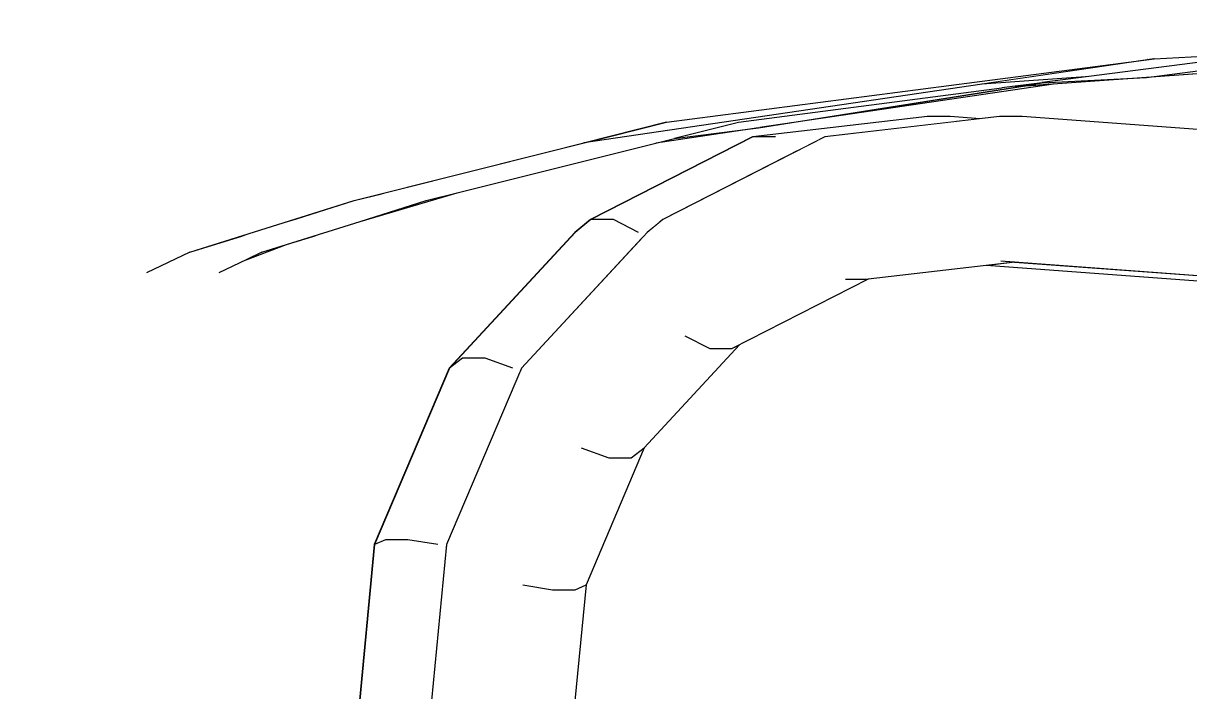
# Model space of a CAD drawing. Header units: millimetres. Extents: x -242231 to 419123, y -2399 to 525285.
# Drawn here: x -215131.6 to -215013.3, y 26825.1 to 26892.8 of the extents above; entities that cross this region are included whole.
import ezdxf

# ---------------------------------------------------------------- set-up
doc = ezdxf.new("R2010")
doc.units = ezdxf.units.MM
doc.set_wipeout_variables(frame=1)
doc.linetypes.add('Wipeout_Contour', pattern=[1000, 0, -1000])

msp = doc.modelspace()

# ---------------------------------------------------------------- wipeouts: each hides what was drawn before it
at = {"color": 254, "linetype": 'Wipeout_Contour', "lineweight": 0, "ltscale": 84146.67881}
msp.add_wipeout([(-214948.607, 26892.789), (-215016.901, 26889.208), (-215034.393, 26886.624), (-215023.406, 26887.414), (-215018.186, 26888.092), (-215009.627, 26889.208), (-214993.316, 26890.061), (-214988.147, 26890.564), (-214986.507, 26890.421), (-214968.236, 26891.379)], dxfattribs=at)
at = {"color": 254, "linetype": 'Wipeout_Contour', "lineweight": 0, "ltscale": 25130.337748}
msp.add_wipeout([(-215036.894, 26882.849), (-215034.553, 26883.121), (-215037.607, 26883.348)], dxfattribs=at)
at = {"color": 254, "linetype": 'Wipeout_Contour', "lineweight": 0, "ltscale": 25031.121351}
msp.add_wipeout([(-215066.386, 26882.772), (-215074.77, 26880.661), (-215066.344, 26882.772)], dxfattribs=at)
at = {"color": 254, "linetype": 'Wipeout_Contour', "lineweight": 0, "ltscale": 24938.460409}
msp.add_wipeout([(-215098.01, 26874.821), (-215107.952, 26871.705), (-215093.439, 26875.972)], dxfattribs=at)
at = {"color": 254, "linetype": 'Wipeout_Contour', "lineweight": 0, "ltscale": 33682.716814}
msp.add_wipeout([(-214950.729, 26862.6), (-215031.055, 26868.591), (-215033.02, 26868.363), (-214950.999, 26862.244)], dxfattribs=at)
at = {"color": 254, "linetype": 'Wipeout_Contour', "lineweight": 0, "ltscale": 33167.587408}
msp.add_wipeout([(-215095.992, 26839.963), (-215131.564, 26467.467), (-215131.519, 26467.467), (-215099.46, 26803.274)], dxfattribs=at)

# ---------------------------------------------------------------- next in the draw order: linework, layer by layer
at = {"linetype": 'Continuous'}
for p, q in [((-215098.01, 26874.821), (-215093.439, 26875.972)), ((-215098.04, 26874.821), (-215098.01, 26874.829))]:
    msp.add_line(p, q, dxfattribs=at)

# ---------------------------------------------------------------- next in the draw order: wipeouts: each hides what was drawn before it
at = {"color": 254, "linetype": 'Wipeout_Contour', "lineweight": 0, "ltscale": 24895.804487}
msp.add_wipeout([(-215114.689, 26869.589), (-215119.077, 26867.49), (-215107.952, 26871.705)], dxfattribs=at)
at = {"color": 254, "linetype": 'Wipeout_Contour', "lineweight": 0, "ltscale": 33679.863397}
msp.add_wipeout([(-214949.848, 26862.158), (-215033.02, 26868.363), (-215033.915, 26868.259), (-214951.868, 26862.138)], dxfattribs=at)
at = {"color": 254, "linetype": 'Wipeout_Contour', "lineweight": 0, "ltscale": 24939.774418}
msp.add_wipeout([(-215095.992, 26839.963), (-215099.45, 26803.376), (-215095.965, 26839.881)], dxfattribs=at)

# ---------------------------------------------------------------- next in the draw order: linework, layer by layer
at = {"linetype": 'Continuous'}
for p, q in [((-215114.689, 26869.589), (-215098.01, 26874.821)), ((-215114.689, 26869.589), (-215119.077, 26867.49)), ((-215114.705, 26869.589), (-215114.689, 26869.594)), ((-214805.897, 26851.251), (-215033.923, 26868.258))]:
    msp.add_line(p, q, dxfattribs=at)

# ---------------------------------------------------------------- next in the draw order: wipeouts: each hides what was drawn before it
at = {"color": 254, "linetype": 'Wipeout_Contour', "lineweight": 0, "ltscale": 41592.764534}
msp.add_wipeout([(-215088.379, 26857.856), (-215095.992, 26839.963), (-215095.965, 26839.881), (-215095.957, 26839.963), (-215088.384, 26857.77)], dxfattribs=at)

# ---------------------------------------------------------------- next in the draw order: wipeouts: each hides what was drawn before it
at = {"color": 254, "linetype": 'Wipeout_Contour', "lineweight": 0, "ltscale": 41644.752857}
msp.add_wipeout([(-215075.647, 26871.607), (-215088.379, 26857.856), (-215088.384, 26857.77), (-215088.347, 26857.856), (-215075.658, 26871.563)], dxfattribs=at)
at = {"color": 254, "linetype": 'Wipeout_Contour', "lineweight": 0, "ltscale": 24916.270565}
msp.add_wipeout([(-215104.867, 26870.373), (-215107.377, 26869.589), (-215108.987, 26868.812)], dxfattribs=at)
at = {"color": 254, "linetype": 'Wipeout_Contour', "lineweight": 0, "ltscale": 25143.478174}
msp.add_wipeout([(-215026.898, 26869.577), (-215034.521, 26870.146), (-215032.447, 26868.695)], dxfattribs=at)

# ---------------------------------------------------------------- next in the draw order: wipeouts: each hides what was drawn before it
at = {"color": 254, "linetype": 'Wipeout_Contour', "lineweight": 0, "ltscale": 50062.336538}
msp.add_wipeout([(-215057.636, 26881.293), (-215074.058, 26872.901), (-215075.647, 26871.607), (-215075.568, 26871.648), (-215074.028, 26872.901), (-215057.687, 26881.254)], dxfattribs=at)
at = {"color": 254, "linetype": 'Wipeout_Contour', "lineweight": 0, "ltscale": 33491.490896}
msp.add_wipeout([(-215032.447, 26868.695), (-215048.214, 26866.866), (-215045.927, 26866.866), (-215031.055, 26868.591)], dxfattribs=at)

# ---------------------------------------------------------------- next in the draw order: wipeouts: each hides what was drawn before it
at = {"color": 254, "linetype": 'Wipeout_Contour', "lineweight": 0, "ltscale": 25065.860352}
msp.add_wipeout([(-215057.61, 26881.293), (-215057.636, 26881.293), (-215057.687, 26881.254)], dxfattribs=at)
at = {"color": 254, "linetype": 'Wipeout_Contour', "lineweight": 0, "ltscale": 33348.042983}
msp.add_wipeout([(-215075.568, 26871.648), (-215075.647, 26871.607), (-215075.658, 26871.563), (-215075.617, 26871.607)], dxfattribs=at)
at = {"color": 254, "linetype": 'Wipeout_Contour', "lineweight": 0, "ltscale": 33618.791413}
msp.add_wipeout([(-214987.482, 26866.638), (-215026.898, 26869.577), (-215032.447, 26868.695), (-214983.355, 26865.034)], dxfattribs=at)

# ---------------------------------------------------------------- next in the draw order: wipeouts: each hides what was drawn before it
at = {"color": 254, "linetype": 'Wipeout_Contour', "lineweight": 0, "ltscale": 25081.677354}
msp.add_wipeout([(-215016.901, 26889.208), (-215066.344, 26882.772), (-215074.77, 26880.661)], dxfattribs=at)
at = {"color": 254, "linetype": 'Wipeout_Contour', "lineweight": 0, "ltscale": 33601.15943}
msp.add_wipeout([(-214990.338, 26869.358), (-215035.972, 26872.761), (-215034.521, 26870.146), (-214987.482, 26866.638)], dxfattribs=at)

# ---------------------------------------------------------------- next in the draw order: linework, layer by layer
at = {"linetype": 'Continuous'}
for p, q in [((-215016.901, 26889.208), (-214948.607, 26892.789)), ((-215016.954, 26889.208), (-215016.901, 26889.211)), ((-215017.555, 26889.123), (-215017.599, 26889.121)), ((-215023.406, 26887.414), (-215034.393, 26886.624)), ((-215066.386, 26882.772), (-215066.344, 26882.778))]:
    msp.add_line(p, q, dxfattribs=at)

# ---------------------------------------------------------------- next in the draw order: wipeouts: each hides what was drawn before it
at = {"color": 254, "linetype": 'Wipeout_Contour', "lineweight": 0, "ltscale": 33461.630808}
msp.add_wipeout([(-215037.607, 26883.348), (-215039.895, 26883.348), (-215057.61, 26881.293), (-215055.323, 26881.293)], dxfattribs=at)
at = {"color": 254, "linetype": 'Wipeout_Contour', "lineweight": 0, "ltscale": 33595.851774}
msp.add_wipeout([(-214991.358, 26872.654), (-215036.513, 26876.022), (-215035.972, 26872.761), (-214990.338, 26869.358)], dxfattribs=at)

# ---------------------------------------------------------------- next in the draw order: wipeouts: each hides what was drawn before it
at = {"color": 254, "linetype": 'Wipeout_Contour', "lineweight": 0, "ltscale": 41831.874351}
msp.add_wipeout([(-215050.308, 26881.293), (-215036.894, 26882.849), (-215037.607, 26883.348), (-215055.323, 26881.293), (-215053.077, 26879.879)], dxfattribs=at)
at = {"color": 254, "linetype": 'Wipeout_Contour', "lineweight": 0, "ltscale": 33596.420886}
msp.add_wipeout([(-214990.338, 26875.875), (-215036.035, 26879.282), (-215036.513, 26876.022), (-214991.358, 26872.654)], dxfattribs=at)

# ---------------------------------------------------------------- next in the draw order: linework, layer by layer
at = {"linetype": 'Continuous'}
for p, q in [((-215066.344, 26882.772), (-215016.901, 26889.208)), ((-215039.895, 26883.348), (-215039.916, 26883.348)), ((-215037.607, 26883.348), (-215039.895, 26883.348)), ((-215034.553, 26883.121), (-215037.607, 26883.348))]:
    msp.add_line(p, q, dxfattribs=at)

# ---------------------------------------------------------------- next in the draw order: wipeouts: each hides what was drawn before it
at = {"color": 254, "linetype": 'Wipeout_Contour', "lineweight": 0, "ltscale": 33392.420544}
msp.add_wipeout([(-215055.323, 26881.293), (-215057.61, 26881.293), (-215074.028, 26872.901), (-215071.74, 26872.901)], dxfattribs=at)

# ---------------------------------------------------------------- next in the draw order: wipeouts: each hides what was drawn before it
at = {"color": 254, "linetype": 'Wipeout_Contour', "lineweight": 0, "ltscale": 50093.644306}
msp.add_wipeout([(-215053.077, 26879.879), (-215055.323, 26881.293), (-215071.74, 26872.901), (-215069.209, 26871.607), (-215066.82, 26872.828), (-215066.73, 26872.901)], dxfattribs=at)
at = {"color": 254, "linetype": 'Wipeout_Contour', "lineweight": 0, "ltscale": 33323.917938}
msp.add_wipeout([(-215074.028, 26872.901), (-215075.617, 26871.607), (-215088.347, 26857.856), (-215087.031, 26858.855)], dxfattribs=at)

# ---------------------------------------------------------------- next in the draw order: linework, layer by layer
at = {"linetype": 'Continuous'}
for p, q in [((-215016.901, 26889.208), (-215074.727, 26880.667)), ((-215039.895, 26883.348), (-215057.61, 26881.293)), ((-215098.01, 26874.821), (-215066.344, 26882.772)), ((-215093.439, 26875.977), (-215066.386, 26882.772)), ((-215066.344, 26882.772), (-215074.77, 26880.661)), ((-215057.61, 26881.296), (-215057.636, 26881.293)), ((-215055.323, 26881.293), (-215057.61, 26881.293))]:
    msp.add_line(p, q, dxfattribs=at)

# ---------------------------------------------------------------- next in the draw order: wipeouts: each hides what was drawn before it
at = {"color": 254, "linetype": 'Wipeout_Contour', "lineweight": 0, "ltscale": 33331.481326}
msp.add_wipeout([(-215071.74, 26872.901), (-215074.028, 26872.901), (-215087.031, 26858.855), (-215084.743, 26858.855)], dxfattribs=at)
at = {"color": 254, "linetype": 'Wipeout_Contour', "lineweight": 0, "ltscale": 33377.414515}
msp.add_wipeout([(-215068.32, 26871.607), (-215066.82, 26872.828), (-215069.209, 26871.607), (-215068.753, 26871.139)], dxfattribs=at)

# ---------------------------------------------------------------- next in the draw order: wipeouts: each hides what was drawn before it
at = {"color": 254, "linetype": 'Wipeout_Contour', "lineweight": 0, "ltscale": 25220.202072}
msp.add_wipeout([(-215017.699, 26887.298), (-214997.022, 26888.785), (-215004.769, 26888.981)], dxfattribs=at)
at = {"color": 254, "linetype": 'Wipeout_Contour', "lineweight": 0, "ltscale": 33341.253269}
msp.add_wipeout([(-215069.209, 26871.607), (-215071.74, 26872.901), (-215084.743, 26858.855), (-215081.938, 26857.856)], dxfattribs=at)
at = {"color": 254, "linetype": 'Wipeout_Contour', "lineweight": 0, "ltscale": 33279.810492}
msp.add_wipeout([(-215087.031, 26858.855), (-215088.347, 26857.856), (-215095.957, 26839.963), (-215094.853, 26840.466)], dxfattribs=at)

# ---------------------------------------------------------------- next in the draw order: linework, layer by layer
at = {"linetype": 'Continuous'}
for p, q in [((-215057.636, 26881.293), (-215074.058, 26872.901)), ((-215057.61, 26881.293), (-215074.028, 26872.901)), ((-215071.74, 26872.901), (-215074.028, 26872.901))]:
    msp.add_line(p, q, dxfattribs=at)

# ---------------------------------------------------------------- next in the draw order: wipeouts: each hides what was drawn before it
at = {"color": 254, "linetype": 'Wipeout_Contour', "lineweight": 0, "ltscale": 41678.81408}
msp.add_wipeout([(-215081.052, 26857.856), (-215068.753, 26871.139), (-215069.209, 26871.607), (-215081.938, 26857.856), (-215081.244, 26857.405)], dxfattribs=at)
at = {"color": 254, "linetype": 'Wipeout_Contour', "lineweight": 0, "ltscale": 33286.844683}
msp.add_wipeout([(-215084.743, 26858.855), (-215087.031, 26858.855), (-215094.853, 26840.466), (-215092.566, 26840.466)], dxfattribs=at)

# ---------------------------------------------------------------- next in the draw order: linework, layer by layer
at = {"linetype": 'Continuous'}
for p, q in [((-215074.058, 26872.901), (-215075.647, 26871.607)), ((-215074.028, 26872.901), (-215075.617, 26871.607)), ((-215069.209, 26871.607), (-215071.74, 26872.901))]:
    msp.add_line(p, q, dxfattribs=at)

# ---------------------------------------------------------------- next in the draw order: wipeouts: each hides what was drawn before it
at = {"color": 254, "linetype": 'Wipeout_Contour', "lineweight": 0, "ltscale": 33435.371835}
msp.add_wipeout([(-215059.059, 26882.772), (-215065.546, 26881.136), (-215060.506, 26881.765), (-215032.372, 26886.243)], dxfattribs=at)
at = {"color": 254, "linetype": 'Wipeout_Contour', "lineweight": 0, "ltscale": 33297.138362}
msp.add_wipeout([(-215081.938, 26857.856), (-215084.743, 26858.855), (-215092.566, 26840.466), (-215089.55, 26839.963)], dxfattribs=at)
at = {"color": 254, "linetype": 'Wipeout_Contour', "lineweight": 0, "ltscale": 24902.087553}
msp.add_wipeout([(-215094.853, 26840.466), (-215095.957, 26839.963), (-215131.519, 26467.467)], dxfattribs=at)

# ---------------------------------------------------------------- next in the draw order: linework, layer by layer
at = {"linetype": 'Continuous'}
msp.add_line((-215084.743, 26858.855), (-215087.031, 26858.855), dxfattribs=at)

# ---------------------------------------------------------------- next in the draw order: wipeouts: each hides what was drawn before it
at = {"color": 254, "linetype": 'Wipeout_Contour', "lineweight": 0, "ltscale": 25123.903656}
msp.add_wipeout([(-215057.035, 26882.198), (-215027.131, 26886.62), (-215031.004, 26886.341)], dxfattribs=at)
at = {"color": 254, "linetype": 'Wipeout_Contour', "lineweight": 0, "ltscale": 41627.177446}
msp.add_wipeout([(-215088.664, 26839.963), (-215081.244, 26857.405), (-215081.938, 26857.856), (-215089.55, 26839.963), (-215088.688, 26839.715)], dxfattribs=at)
at = {"color": 254, "linetype": 'Wipeout_Contour', "lineweight": 0, "ltscale": 24906.605513}
msp.add_wipeout([(-215092.566, 26840.466), (-215094.853, 26840.466), (-215130.442, 26467.467)], dxfattribs=at)

# ---------------------------------------------------------------- next in the draw order: linework, layer by layer
at = {"linetype": 'Continuous'}
for p, q in [((-215075.647, 26871.607), (-215088.379, 26857.856)), ((-215075.617, 26871.607), (-215088.347, 26857.856)), ((-215087.031, 26858.855), (-215088.347, 26857.856)), ((-215081.938, 26857.856), (-215084.743, 26858.855))]:
    msp.add_line(p, q, dxfattribs=at)

# ---------------------------------------------------------------- next in the draw order: wipeouts: each hides what was drawn before it
at = {"color": 254, "linetype": 'Wipeout_Contour', "lineweight": 0, "ltscale": 33597.691817}
msp.add_wipeout([(-214999.158, 26889.712), (-215010.272, 26889.121), (-215028.271, 26886.776), (-215017.699, 26887.298)], dxfattribs=at)
at = {"color": 254, "linetype": 'Wipeout_Contour', "lineweight": 0, "ltscale": 33602.75063}
msp.add_wipeout([(-214987.482, 26878.381), (-215034.635, 26881.897), (-215036.035, 26879.282), (-214990.338, 26875.875)], dxfattribs=at)
at = {"color": 254, "linetype": 'Wipeout_Contour', "lineweight": 0, "ltscale": 24860.170706}
msp.add_wipeout([(-215094.853, 26840.466), (-215131.519, 26467.467), (-215130.444, 26467.467)], dxfattribs=at)

# ---------------------------------------------------------------- next in the draw order: wipeouts: each hides what was drawn before it
at = {"color": 254, "linetype": 'Wipeout_Contour', "lineweight": 0, "ltscale": 25162.954905}
msp.add_wipeout([(-215017.699, 26887.298), (-215028.271, 26886.776), (-215031.004, 26886.341)], dxfattribs=at)
at = {"color": 254, "linetype": 'Wipeout_Contour', "lineweight": 0, "ltscale": 33613.563777}
msp.add_wipeout([(-214983.355, 26879.677), (-215032.589, 26883.348), (-215034.635, 26881.897), (-214987.482, 26878.381)], dxfattribs=at)
at = {"color": 254, "linetype": 'Wipeout_Contour', "lineweight": 0, "ltscale": 24960.388976}
msp.add_wipeout([(-215100.624, 26871.705), (-215086.111, 26875.972), (-215090.712, 26874.821)], dxfattribs=at)
at = {"color": 254, "linetype": 'Wipeout_Contour', "lineweight": 0, "ltscale": 24914.200481}
msp.add_wipeout([(-215089.55, 26839.963), (-215092.566, 26840.466), (-215128.139, 26467.467)], dxfattribs=at)

# ---------------------------------------------------------------- next in the draw order: linework, layer by layer
at = {"linetype": 'Continuous'}
for p, q in [((-215017.699, 26887.298), (-214999.158, 26889.712)), ((-214997.027, 26888.785), (-215017.687, 26887.299)), ((-215087.588, 26875.6), (-215080.011, 26877.503)), ((-215097.412, 26872.712), (-215087.588, 26875.6)), ((-215090.712, 26874.821), (-215087.588, 26875.606)), ((-215097.412, 26872.718), (-215090.712, 26874.821))]:
    msp.add_line(p, q, dxfattribs=at)
at = {"color": 33, "linetype": 'Continuous', "lineweight": 25}
for p, q in [((-215017.699, 26887.298), (-214999.158, 26889.712)), ((-215087.588, 26875.6), (-215080.011, 26877.503)), ((-215097.412, 26872.712), (-215087.588, 26875.6))]:
    msp.add_line(p, q, dxfattribs=at)

# ---------------------------------------------------------------- next in the draw order: wipeouts: each hides what was drawn before it
at = {"color": 254, "linetype": 'Wipeout_Contour', "lineweight": 0, "ltscale": 33626.721487}
msp.add_wipeout([(-214978.774, 26879.506), (-215030.302, 26883.348), (-215032.589, 26883.348), (-214983.355, 26879.677)], dxfattribs=at)
at = {"color": 254, "linetype": 'Wipeout_Contour', "lineweight": 0, "ltscale": 33223.760561}
msp.add_wipeout([(-215104.867, 26870.373), (-215108.987, 26868.812), (-215111.749, 26867.49), (-215100.624, 26871.705)], dxfattribs=at)
at = {"color": 254, "linetype": 'Wipeout_Contour', "lineweight": 0, "ltscale": 24865.802757}
msp.add_wipeout([(-215092.566, 26840.466), (-215130.442, 26467.467), (-215128.143, 26467.467)], dxfattribs=at)

# ---------------------------------------------------------------- next in the draw order: linework, layer by layer
at = {"linetype": 'Continuous'}
for p, q in [((-215104.867, 26870.373), (-215097.412, 26872.712)), ((-215108.987, 26868.812), (-215104.867, 26870.373)), ((-215107.377, 26869.589), (-215104.867, 26870.377)), ((-215107.377, 26869.589), (-215108.987, 26868.816)), ((-215108.987, 26868.812), (-215111.749, 26867.49))]:
    msp.add_line(p, q, dxfattribs=at)
at = {"color": 33, "linetype": 'Continuous', "lineweight": 25}
for p, q in [((-215104.867, 26870.373), (-215097.412, 26872.712)), ((-215108.987, 26868.812), (-215104.867, 26870.373))]:
    msp.add_line(p, q, dxfattribs=at)

# ---------------------------------------------------------------- next in the draw order: wipeouts: each hides what was drawn before it
at = {"color": 254, "linetype": 'Wipeout_Contour', "lineweight": 0, "ltscale": 24874.147754}
msp.add_wipeout([(-215089.55, 26839.963), (-215128.139, 26467.467), (-215125.072, 26467.467)], dxfattribs=at)

# ---------------------------------------------------------------- next in the draw order: linework, layer by layer
at = {"linetype": 'Continuous'}
for p, q in [((-215088.379, 26857.856), (-215095.992, 26839.963)), ((-215088.347, 26857.856), (-215095.957, 26839.963)), ((-215095.992, 26839.963), (-215131.564, 26467.467)), ((-215095.957, 26839.963), (-215131.521, 26467.467)), ((-215094.853, 26840.466), (-215095.957, 26839.963)), ((-215092.566, 26840.466), (-215094.853, 26840.466)), ((-215089.55, 26839.963), (-215092.566, 26840.466))]:
    msp.add_line(p, q, dxfattribs=at)

# ---------------------------------------------------------------- next in the draw order: wipeouts: each hides what was drawn before it
at = {"color": 254, "linetype": 'Wipeout_Contour', "lineweight": 0, "ltscale": 24880.201026}
msp.add_wipeout([(-215088.664, 26839.963), (-215124.237, 26467.467), (-215123.875, 26467.467)], dxfattribs=at)

# ---------------------------------------------------------------- next in the draw order: wipeouts: each hides what was drawn before it
at = {"color": 254, "linetype": 'Wipeout_Contour', "lineweight": 0, "ltscale": 24964.118292}
msp.add_wipeout([(-215075.622, 26835.39), (-215109.712, 26467.467), (-215074.518, 26835.892)], dxfattribs=at)

# ---------------------------------------------------------------- next in the draw order: wipeouts: each hides what was drawn before it
at = {"color": 254, "linetype": 'Wipeout_Contour', "lineweight": 0, "ltscale": 24920.6126}
msp.add_wipeout([(-215075.622, 26835.39), (-215110.788, 26467.467), (-215109.719, 26467.467)], dxfattribs=at)

# ---------------------------------------------------------------- next in the draw order: wipeouts: each hides what was drawn before it
at = {"color": 254, "linetype": 'Wipeout_Contour', "lineweight": 0, "ltscale": 24923.412288}
msp.add_wipeout([(-215088.664, 26839.963), (-215123.874, 26467.467), (-215088.367, 26839.057)], dxfattribs=at)

# ---------------------------------------------------------------- next in the draw order: wipeouts: each hides what was drawn before it
at = {"color": 254, "linetype": 'Wipeout_Contour', "lineweight": 0, "ltscale": 24882.505153}
msp.add_wipeout([(-215088.367, 26839.057), (-215123.874, 26467.467), (-215122.152, 26467.467)], dxfattribs=at)

# ---------------------------------------------------------------- next in the draw order: wipeouts: each hides what was drawn before it
at = {"color": 254, "linetype": 'Wipeout_Contour', "lineweight": 0, "ltscale": 33252.087387}
msp.add_wipeout([(-215077.908, 26835.39), (-215110.803, 26467.467), (-215110.788, 26467.467), (-215075.622, 26835.39)], dxfattribs=at)

# ---------------------------------------------------------------- next in the draw order: wipeouts: each hides what was drawn before it
at = {"color": 254, "linetype": 'Wipeout_Contour', "lineweight": 0, "ltscale": 33355.991422}
msp.add_wipeout([(-215069.929, 26848.773), (-215075.622, 26835.39), (-215074.518, 26835.892), (-215068.614, 26849.771)], dxfattribs=at)
at = {"color": 254, "linetype": 'Wipeout_Contour', "lineweight": 0, "ltscale": 24914.908793}
msp.add_wipeout([(-215077.908, 26835.39), (-215113.089, 26467.467), (-215110.803, 26467.467)], dxfattribs=at)

# ---------------------------------------------------------------- next in the draw order: wipeouts: each hides what was drawn before it
at = {"color": 254, "linetype": 'Wipeout_Contour', "lineweight": 0, "ltscale": 24927.022805}
msp.add_wipeout([(-215088.367, 26839.057), (-215122.145, 26467.467), (-215086.728, 26837.928)], dxfattribs=at)

# ---------------------------------------------------------------- next in the draw order: wipeouts: each hides what was drawn before it
at = {"color": 254, "linetype": 'Wipeout_Contour', "lineweight": 0, "ltscale": 33306.503596}
msp.add_wipeout([(-215081.052, 26857.856), (-215088.664, 26839.963), (-215088.367, 26839.057), (-215081.136, 26856.057)], dxfattribs=at)
at = {"color": 254, "linetype": 'Wipeout_Contour', "lineweight": 0, "ltscale": 24888.538844}
msp.add_wipeout([(-215086.728, 26837.928), (-215122.145, 26467.467), (-215119.405, 26467.467)], dxfattribs=at)

# ---------------------------------------------------------------- next in the draw order: wipeouts: each hides what was drawn before it
at = {"color": 254, "linetype": 'Wipeout_Contour', "lineweight": 0, "ltscale": 33242.226419}
msp.add_wipeout([(-215080.924, 26835.892), (-215113.109, 26467.467), (-215113.089, 26467.467), (-215077.908, 26835.39)], dxfattribs=at)

# ---------------------------------------------------------------- next in the draw order: wipeouts: each hides what was drawn before it
at = {"color": 254, "linetype": 'Wipeout_Contour', "lineweight": 0, "ltscale": 33348.910012}
msp.add_wipeout([(-215072.216, 26848.773), (-215077.908, 26835.39), (-215075.622, 26835.39), (-215069.929, 26848.773)], dxfattribs=at)
at = {"color": 254, "linetype": 'Wipeout_Contour', "lineweight": 0, "ltscale": 24906.519995}
msp.add_wipeout([(-215080.924, 26835.892), (-215116.16, 26467.467), (-215113.109, 26467.467)], dxfattribs=at)

# ---------------------------------------------------------------- next in the draw order: wipeouts: each hides what was drawn before it
at = {"color": 254, "linetype": 'Wipeout_Contour', "lineweight": 0, "ltscale": 33389.611759}
msp.add_wipeout([(-215059.687, 26859.834), (-215069.929, 26848.773), (-215068.614, 26849.771), (-215058.945, 26860.214)], dxfattribs=at)
at = {"color": 254, "linetype": 'Wipeout_Contour', "lineweight": 0, "ltscale": 33217.813401}
msp.add_wipeout([(-215086.728, 26837.928), (-215119.405, 26467.467), (-215119.392, 26467.467), (-215084.072, 26836.798)], dxfattribs=at)

# ---------------------------------------------------------------- next in the draw order: wipeouts: each hides what was drawn before it
at = {"color": 254, "linetype": 'Wipeout_Contour', "lineweight": 0, "ltscale": 33309.209321}
msp.add_wipeout([(-215081.136, 26856.057), (-215088.367, 26839.057), (-215086.728, 26837.928), (-215079.971, 26853.814)], dxfattribs=at)
at = {"color": 254, "linetype": 'Wipeout_Contour', "lineweight": 0, "ltscale": 24897.108913}
msp.add_wipeout([(-215084.072, 26836.798), (-215119.392, 26467.467), (-215116.179, 26467.467)], dxfattribs=at)

# ---------------------------------------------------------------- next in the draw order: wipeouts: each hides what was drawn before it
at = {"color": 254, "linetype": 'Wipeout_Contour', "lineweight": 0, "ltscale": 33349.219972}
msp.add_wipeout([(-215068.32, 26871.607), (-215081.052, 26857.856), (-215081.136, 26856.057), (-215068.896, 26869.275)], dxfattribs=at)
at = {"color": 254, "linetype": 'Wipeout_Contour', "lineweight": 0, "ltscale": 33229.994344}
msp.add_wipeout([(-215084.072, 26836.798), (-215116.179, 26467.467), (-215116.16, 26467.467), (-215080.924, 26835.892)], dxfattribs=at)

# ---------------------------------------------------------------- next in the draw order: linework, layer by layer
at = {"linetype": 'Continuous'}
msp.add_line((-215088.664, 26839.963), (-215124.237, 26467.467), dxfattribs=at)

# ---------------------------------------------------------------- next in the draw order: wipeouts: each hides what was drawn before it
at = {"color": 254, "linetype": 'Wipeout_Contour', "lineweight": 0, "ltscale": 33413.456542}
msp.add_wipeout([(-215050.308, 26881.293), (-215066.73, 26872.901), (-215068.32, 26871.607), (-215052.161, 26879.865)], dxfattribs=at)
at = {"color": 254, "linetype": 'Wipeout_Contour', "lineweight": 0, "ltscale": 33316.538856}
msp.add_wipeout([(-215079.971, 26853.814), (-215086.728, 26837.928), (-215084.072, 26836.798), (-215077.789, 26851.57)], dxfattribs=at)

# ---------------------------------------------------------------- next in the draw order: wipeouts: each hides what was drawn before it
at = {"color": 254, "linetype": 'Wipeout_Contour', "lineweight": 0, "ltscale": 33338.569309}
msp.add_wipeout([(-215075.021, 26849.771), (-215080.924, 26835.892), (-215077.908, 26835.39), (-215072.216, 26848.773)], dxfattribs=at)

# ---------------------------------------------------------------- next in the draw order: wipeouts: each hides what was drawn before it
at = {"color": 254, "linetype": 'Wipeout_Contour', "lineweight": 0, "ltscale": 33382.973992}
msp.add_wipeout([(-215061.974, 26859.834), (-215072.216, 26848.773), (-215069.929, 26848.773), (-215059.687, 26859.834)], dxfattribs=at)
at = {"color": 254, "linetype": 'Wipeout_Contour', "lineweight": 0, "ltscale": 33327.017028}
msp.add_wipeout([(-215077.789, 26851.57), (-215084.072, 26836.798), (-215080.924, 26835.892), (-215075.021, 26849.771)], dxfattribs=at)

# ---------------------------------------------------------------- next in the draw order: linework, layer by layer
at = {"linetype": 'Continuous'}
for p, q in [((-215074.518, 26835.892), (-215109.712, 26467.467)), ((-215080.924, 26835.892), (-215077.908, 26835.39)), ((-215077.908, 26835.39), (-215075.622, 26835.39)), ((-215075.622, 26835.39), (-215074.518, 26835.892))]:
    msp.add_line(p, q, dxfattribs=at)

# ---------------------------------------------------------------- next in the draw order: wipeouts: each hides what was drawn before it
at = {"color": 254, "linetype": 'Wipeout_Contour', "lineweight": 0, "ltscale": 33349.745055}
msp.add_wipeout([(-215068.896, 26869.275), (-215081.136, 26856.057), (-215079.971, 26853.814), (-215068.347, 26866.368)], dxfattribs=at)

# ---------------------------------------------------------------- next in the draw order: linework, layer by layer
at = {"linetype": 'Continuous'}
msp.add_line((-215081.052, 26857.856), (-215088.664, 26839.963), dxfattribs=at)

# ---------------------------------------------------------------- next in the draw order: wipeouts: each hides what was drawn before it
at = {"color": 254, "linetype": 'Wipeout_Contour', "lineweight": 0, "ltscale": 33408.032498}
msp.add_wipeout([(-215052.161, 26879.865), (-215068.32, 26871.607), (-215068.896, 26869.275), (-215053.213, 26877.29)], dxfattribs=at)
at = {"color": 254, "linetype": 'Wipeout_Contour', "lineweight": 0, "ltscale": 33373.159605}
msp.add_wipeout([(-215064.505, 26861.128), (-215075.021, 26849.771), (-215072.216, 26848.773), (-215061.974, 26859.834)], dxfattribs=at)

# ---------------------------------------------------------------- next in the draw order: linework, layer by layer
at = {"linetype": 'Continuous'}
msp.add_line((-215072.216, 26848.773), (-215069.929, 26848.773), dxfattribs=at)

# ---------------------------------------------------------------- next in the draw order: wipeouts: each hides what was drawn before it
at = {"color": 254, "linetype": 'Wipeout_Contour', "lineweight": 0, "ltscale": 33482.213193}
msp.add_wipeout([(-215032.589, 26883.348), (-215050.308, 26881.293), (-215052.161, 26879.865), (-215034.635, 26881.897)], dxfattribs=at)
at = {"color": 254, "linetype": 'Wipeout_Contour', "lineweight": 0, "ltscale": 33432.616554}
msp.add_wipeout([(-215048.214, 26866.866), (-215061.974, 26859.834), (-215059.687, 26859.834), (-215045.927, 26866.866)], dxfattribs=at)
at = {"color": 254, "linetype": 'Wipeout_Contour', "lineweight": 0, "ltscale": 33354.718247}
msp.add_wipeout([(-215068.347, 26866.368), (-215079.971, 26853.814), (-215077.789, 26851.57), (-215066.78, 26863.46)], dxfattribs=at)

# ---------------------------------------------------------------- next in the draw order: wipeouts: each hides what was drawn before it
at = {"color": 254, "linetype": 'Wipeout_Contour', "lineweight": 0, "ltscale": 33363.075094}
msp.add_wipeout([(-215066.78, 26863.46), (-215077.789, 26851.57), (-215075.021, 26849.771), (-215064.505, 26861.128)], dxfattribs=at)

# ---------------------------------------------------------------- next in the draw order: linework, layer by layer
at = {"linetype": 'Continuous'}
for p, q in [((-215075.021, 26849.771), (-215072.216, 26848.773)), ((-215068.614, 26849.771), (-215074.518, 26835.892)), ((-215069.929, 26848.773), (-215068.614, 26849.771))]:
    msp.add_line(p, q, dxfattribs=at)

# ---------------------------------------------------------------- next in the draw order: wipeouts: each hides what was drawn before it
at = {"color": 254, "linetype": 'Wipeout_Contour', "lineweight": 0, "ltscale": 33423.367202}
msp.add_wipeout([(-215050.482, 26868.295), (-215064.505, 26861.128), (-215061.974, 26859.834), (-215048.214, 26866.866)], dxfattribs=at)

# ---------------------------------------------------------------- next in the draw order: linework, layer by layer
at = {"linetype": 'Continuous'}
for p, q in [((-215058.945, 26860.214), (-215068.614, 26849.771)), ((-215061.974, 26859.834), (-215059.687, 26859.834))]:
    msp.add_line(p, q, dxfattribs=at)

# ---------------------------------------------------------------- next in the draw order: wipeouts: each hides what was drawn before it
at = {"color": 254, "linetype": 'Wipeout_Contour', "lineweight": 0, "ltscale": 33406.315453}
msp.add_wipeout([(-215053.213, 26877.29), (-215068.896, 26869.275), (-215068.347, 26866.368), (-215053.256, 26874.08)], dxfattribs=at)

# ---------------------------------------------------------------- next in the draw order: wipeouts: each hides what was drawn before it
at = {"color": 254, "linetype": 'Wipeout_Contour', "lineweight": 0, "ltscale": 33475.480471}
msp.add_wipeout([(-215034.635, 26881.897), (-215052.161, 26879.865), (-215053.213, 26877.29), (-215036.035, 26879.282)], dxfattribs=at)
at = {"color": 254, "linetype": 'Wipeout_Contour', "lineweight": 0, "ltscale": 33414.854373}
msp.add_wipeout([(-215052.281, 26870.869), (-215066.78, 26863.46), (-215064.505, 26861.128), (-215050.482, 26868.295)], dxfattribs=at)

# ---------------------------------------------------------------- next in the draw order: linework, layer by layer
at = {"linetype": 'Continuous'}
msp.add_line((-215064.505, 26861.128), (-215061.974, 26859.834), dxfattribs=at)

# ---------------------------------------------------------------- next in the draw order: wipeouts: each hides what was drawn before it
at = {"color": 254, "linetype": 'Wipeout_Contour', "lineweight": 0, "ltscale": 33474.267792}
msp.add_wipeout([(-215028.271, 26886.776), (-215032.372, 26886.243), (-215060.506, 26881.765), (-215057.035, 26882.198)], dxfattribs=at)
at = {"color": 254, "linetype": 'Wipeout_Contour', "lineweight": 0, "ltscale": 33408.766042}
msp.add_wipeout([(-215053.256, 26874.08), (-215068.347, 26866.368), (-215066.78, 26863.46), (-215052.281, 26870.869)], dxfattribs=at)
at = {"color": 254, "linetype": 'Wipeout_Contour', "lineweight": 0, "ltscale": 33483.666522}
msp.add_wipeout([(-215034.521, 26870.146), (-215050.482, 26868.295), (-215048.214, 26866.866), (-215032.447, 26868.695)], dxfattribs=at)

# ---------------------------------------------------------------- next in the draw order: linework, layer by layer
at = {"linetype": 'Continuous'}
for p, q in [((-215009.627, 26889.208), (-215028.271, 26886.778)), ((-215028.271, 26886.776), (-215032.372, 26886.243)), ((-215017.699, 26887.298), (-215031.004, 26886.341)), ((-215028.271, 26886.776), (-215017.699, 26887.298)), ((-215032.589, 26883.348), (-215050.308, 26881.293)), ((-215030.302, 26883.348), (-215032.589, 26883.348)), ((-214978.793, 26879.507), (-215030.302, 26883.348)), ((-215066.73, 26872.901), (-215068.32, 26871.607)), ((-215068.32, 26871.607), (-215081.052, 26857.856)), ((-214905.703, 26859.242), (-215032.447, 26868.695)), ((-215045.927, 26866.866), (-215059.687, 26859.834)), ((-215048.214, 26866.866), (-215045.927, 26866.866))]:
    msp.add_line(p, q, dxfattribs=at)
at = {"color": 33, "linetype": 'Continuous', "lineweight": 25}
msp.add_line((-215028.271, 26886.776), (-215017.699, 26887.298), dxfattribs=at)

# ---------------------------------------------------------------- next in the draw order: wipeouts: each hides what was drawn before it
at = {"color": 254, "linetype": 'Wipeout_Contour', "lineweight": 0, "ltscale": 25049.243961}
msp.add_wipeout([(-215057.035, 26882.198), (-215065.546, 26881.136), (-215067.443, 26880.661)], dxfattribs=at)
at = {"color": 254, "linetype": 'Wipeout_Contour', "lineweight": 0, "ltscale": 33471.946255}
msp.add_wipeout([(-215036.035, 26879.282), (-215053.213, 26877.29), (-215053.256, 26874.08), (-215036.513, 26876.022)], dxfattribs=at)
at = {"color": 254, "linetype": 'Wipeout_Contour', "lineweight": 0, "ltscale": 33476.461782}
msp.add_wipeout([(-215035.972, 26872.761), (-215052.281, 26870.869), (-215050.482, 26868.295), (-215034.521, 26870.146)], dxfattribs=at)

# ---------------------------------------------------------------- next in the draw order: linework, layer by layer
at = {"linetype": 'Continuous'}
for p, q in [((-215057.035, 26882.198), (-215028.271, 26886.776)), ((-215059.059, 26882.772), (-215032.372, 26886.247)), ((-215027.138, 26886.619), (-215056.91, 26882.218)), ((-215057.035, 26882.198), (-215067.432, 26880.662)), ((-215065.546, 26881.143), (-215059.059, 26882.772)), ((-215065.546, 26881.136), (-215057.035, 26882.198)), ((-215080.011, 26877.503), (-215065.546, 26881.136)), ((-215031.055, 26868.591), (-215045.927, 26866.866))]:
    msp.add_line(p, q, dxfattribs=at)
at = {"color": 33, "linetype": 'Continuous', "lineweight": 25}
for p, q in [((-215057.035, 26882.198), (-215028.271, 26886.776)), ((-215065.546, 26881.136), (-215057.035, 26882.198)), ((-215080.011, 26877.503), (-215065.546, 26881.136))]:
    msp.add_line(p, q, dxfattribs=at)

# ---------------------------------------------------------------- next in the draw order: wipeouts: each hides what was drawn before it
at = {"color": 254, "linetype": 'Wipeout_Contour', "lineweight": 0, "ltscale": 33472.259794}
msp.add_wipeout([(-215036.513, 26876.022), (-215053.256, 26874.08), (-215052.281, 26870.869), (-215035.972, 26872.761)], dxfattribs=at)

# ---------------------------------------------------------------- next in the draw order: linework, layer by layer
at = {"linetype": 'Continuous'}
msp.add_line((-215050.308, 26881.293), (-215066.73, 26872.901), dxfattribs=at)

doc.saveas('drawing.dxf')
